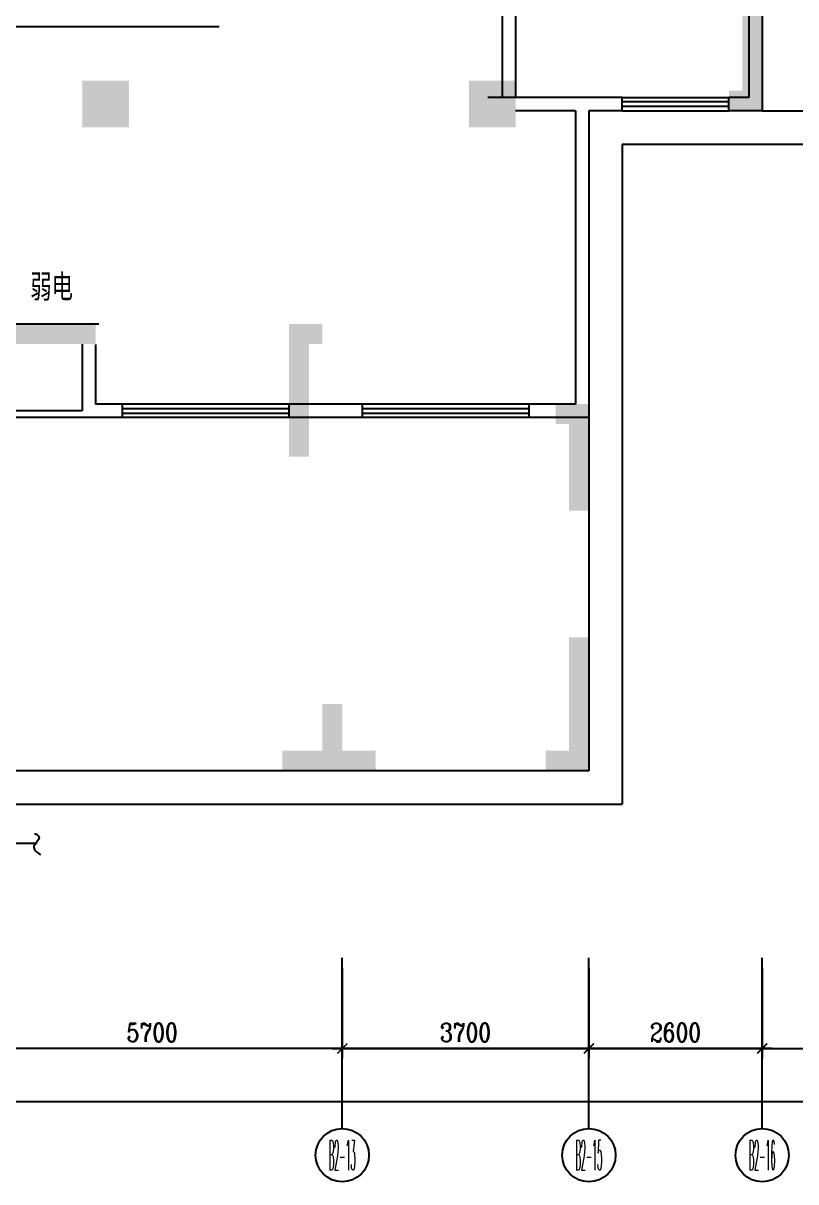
# Model space of a CAD drawing. Extents: x 2942 to 121742, y -69387 to 14613.
# Drawn here: x 82277 to 93868, y -21016 to -3635 of the extents above; entities that cross this region are included whole.
import ezdxf
from ezdxf.enums import TextEntityAlignment as Align

# ---------------------------------------------------------------- set-up
doc = ezdxf.new("R2010")
doc.units = 0
doc.header["$LTSCALE"] = 1000
doc.header["$MEASUREMENT"] = 0
doc.layers.get('0').update_dxf_attribs({"linetype": 'CONTINUOUS'})
doc.layers.get('DEFPOINTS').update_dxf_attribs({"linetype": 'CONTINUOUS'})
for name, color, linetype in [('AXIS', 7, 'CONTINUOUS'), ('AXIS_TEXT', 7, 'CONTINUOUS'), ('DJ', 4, 'CONTINUOUS'), ('STAIR', 7, 'CONTINUOUS'), ('WALL', 7, 'CONTINUOUS'), ('WIRE', 1, 'CONTINUOUS'), ('文字', 7, 'CONTINUOUS'), ('柱', 252, 'CONTINUOUS')]:
    doc.layers.add(name, color=color, linetype=linetype)
doc.styles.add('COMPLEX', font='COMPLEX.shx', dxfattribs={"width": 0.8})
doc.styles.add('DIM_FONT', font='romanc.shx', dxfattribs={"width": 0.8})
doc.styles.add('HZTXT', font='txt.shx', dxfattribs={"width": 0.5, "bigfont": 'hztxt.shx'})
doc.dimstyles.new('S100', dxfattribs={"dimtxt": 280, "dimasz": 150, "dimexe": 150, "dimexo": 150, "dimgap": 100, "dimtad": 1, "dimdec": 0, "dimzin": 0, "dimdsep": 46, "dimtxsty": 'DIM_FONT', "dimblk": '_DIMX', "dimblk1": 'ARCHTICK', "dimblk2": 'ARCHTICK', "dimsah": 1, "dimcen": 0.09, "dimdle": 150, "dimclrt": 7, "dimadec": 0, "dimazin": 0, "dimtfac": 1, "dimtdec": 0, "dimtix": 1, "dimtmove": 2, "dimatfit": 3, "dimldrblk": 'ARCHTICK', "dimfxl": 0, "dimtolj": 1, "dimtzin": 0, "dimarcsym": 0})

# ---------------------------------------------------------------- blocks, each defined once
blk = doc.blocks.new('_ARCHTICK')
at = {"color": 0, "linetype": 'ByBlock', "const_width": 0.15}
blk.add_lwpolyline([(-0.5, -0.5), (0.5, 0.5)], dxfattribs=at)
blk = doc.blocks.new('*D779')
at = {"color": 0, "linetype": 'ByBlock'}
for p, q in [((58263, -17805), (58263, -19966)), ((96063, -17805), (96063, -19966)), ((96213, -19816), (58113, -19816))]:
    blk.add_line(p, q, dxfattribs=at)
at = {"layer": 'DEFPOINTS', "color": 0, "linetype": 'ByBlock'}
for p in [(58263, -17655), (96063, -17655), (58263, -19816)]:
    blk.add_point(p, dxfattribs=at)
at = {"color": 0, "linetype": 'ByBlock', "xscale": 150, "yscale": 150, "zscale": 150, "rotation": 180}
blk.add_blockref('_ARCHTICK', (58263, -19816), dxfattribs=at)
at = {"color": 0, "linetype": 'ByBlock', "xscale": 150, "yscale": 150, "zscale": 150}
blk.add_blockref('_ARCHTICK', (96063, -19816), dxfattribs=at)
at = {"color": 7, "linetype": 'ByBlock', "insert": (77163, -19576), "char_height": 280, "attachment_point": 5, "style": 'DIM_FONT'}
blk.add_mtext('\\A1;37800', dxfattribs=at)
blk = doc.blocks.new('_DIMX')
blk.add_line((-150, 0), (150, 0))
at = {"const_width": 50}
blk.add_lwpolyline([(-70, -70), (70, 70)], dxfattribs=at)
blk = doc.blocks.new('*D784')
at = {"color": 0, "linetype": 'ByBlock'}
for p, q in [((87063, -17805), (87063, -19166)), ((90763, -17805), (90763, -19166)), ((90913, -19016), (86913, -19016))]:
    blk.add_line(p, q, dxfattribs=at)
at = {"layer": 'DEFPOINTS', "color": 0, "linetype": 'ByBlock'}
for p in [(87063, -17655), (90763, -17655), (87063, -19016)]:
    blk.add_point(p, dxfattribs=at)
at = {"color": 0, "linetype": 'ByBlock', "xscale": 150, "yscale": 150, "zscale": 150, "rotation": 180}
blk.add_blockref('_ARCHTICK', (87063, -19016), dxfattribs=at)
at = {"color": 0, "linetype": 'ByBlock', "xscale": 150, "yscale": 150, "zscale": 150}
blk.add_blockref('_ARCHTICK', (90763, -19016), dxfattribs=at)
at = {"color": 7, "linetype": 'ByBlock', "insert": (88913, -18776), "char_height": 280, "attachment_point": 5, "style": 'DIM_FONT'}
blk.add_mtext('\\A1;3700', dxfattribs=at)
blk = doc.blocks.new('*D785')
at = {"color": 0, "linetype": 'ByBlock'}
for p, q in [((90763, -17805), (90763, -19166)), ((93363, -17805), (93363, -19166)), ((93513, -19016), (90613, -19016))]:
    blk.add_line(p, q, dxfattribs=at)
at = {"layer": 'DEFPOINTS', "color": 0, "linetype": 'ByBlock'}
for p in [(90763, -17655), (93363, -17655), (90763, -19016)]:
    blk.add_point(p, dxfattribs=at)
at = {"color": 0, "linetype": 'ByBlock', "xscale": 150, "yscale": 150, "zscale": 150}
for p, rotation in [((90763, -19016), 179.9999999999948), ((93363, -19016), 359.9999999999948)]:
    blk.add_blockref('_ARCHTICK', p, dxfattribs=dict(at, rotation=rotation))
at = {"color": 7, "linetype": 'ByBlock', "insert": (92063, -18776), "char_height": 280, "attachment_point": 5, "style": 'DIM_FONT'}
blk.add_mtext('\\A1;2600', dxfattribs=at)
blk = doc.blocks.new('_AXISO')
blk.add_circle((0, 0), 0.5)
at = {"layer": 'AXIS_TEXT', "style": 'COMPLEX', "width": 1.041667}
blk.add_attdef('A', text='', height=0.56, dxfattribs=at).set_placement((-0.25, -0.28), (0.25, -0.28), align=Align.FIT)
blk = doc.blocks.new('*D786')
at = {"color": 0, "linetype": 'ByBlock'}
for p, q in [((87063, -17805), (87063, -19166)), ((90763, -17805), (90763, -19166)), ((86913, -19016), (90913, -19016))]:
    blk.add_line(p, q, dxfattribs=at)
at = {"layer": 'DEFPOINTS', "color": 0, "linetype": 'ByBlock'}
for p in [(87063, -17655), (90763, -17655), (90763, -19016)]:
    blk.add_point(p, dxfattribs=at)
at = {"color": 0, "linetype": 'ByBlock', "xscale": 150, "yscale": 150, "zscale": 150, "rotation": 180}
blk.add_blockref('_ARCHTICK', (87063, -19016), dxfattribs=at)
at = {"color": 0, "linetype": 'ByBlock', "xscale": 150, "yscale": 150, "zscale": 150}
blk.add_blockref('_ARCHTICK', (90763, -19016), dxfattribs=at)
at = {"color": 7, "linetype": 'ByBlock', "insert": (88913, -18776), "char_height": 280, "attachment_point": 5, "style": 'DIM_FONT'}
blk.add_mtext('\\A1;3700', dxfattribs=at)
blk = doc.blocks.new('*D787')
at = {"color": 0, "linetype": 'ByBlock'}
for p, q in [((90763, -17805), (90763, -19166)), ((93363, -17805), (93363, -19166)), ((90613, -19016), (93513, -19016))]:
    blk.add_line(p, q, dxfattribs=at)
at = {"layer": 'DEFPOINTS', "color": 0, "linetype": 'ByBlock'}
for p in [(90763, -17655), (93363, -17655), (93363, -19016)]:
    blk.add_point(p, dxfattribs=at)
at = {"color": 0, "linetype": 'ByBlock', "xscale": 150, "yscale": 150, "zscale": 150, "rotation": 180}
blk.add_blockref('_ARCHTICK', (90763, -19016), dxfattribs=at)
at = {"color": 0, "linetype": 'ByBlock', "xscale": 150, "yscale": 150, "zscale": 150}
blk.add_blockref('_ARCHTICK', (93363, -19016), dxfattribs=at)
at = {"color": 7, "linetype": 'ByBlock', "insert": (92063, -18776), "char_height": 280, "attachment_point": 5, "style": 'DIM_FONT'}
blk.add_mtext('\\A1;2600', dxfattribs=at)
blk = doc.blocks.new('*D791')
at = {"color": 0, "linetype": 'ByBlock'}
for p, q in [((81363, -17805), (81363, -19166)), ((87063, -17805), (87063, -19166)), ((87213, -19016), (81213, -19016))]:
    blk.add_line(p, q, dxfattribs=at)
at = {"layer": 'DEFPOINTS', "color": 0, "linetype": 'ByBlock'}
for p in [(81363, -17655), (87063, -17655), (81363, -19016)]:
    blk.add_point(p, dxfattribs=at)
at = {"color": 0, "linetype": 'ByBlock', "xscale": 150, "yscale": 150, "zscale": 150, "rotation": 180}
blk.add_blockref('_ARCHTICK', (81363, -19016), dxfattribs=at)
at = {"color": 0, "linetype": 'ByBlock', "xscale": 150, "yscale": 150, "zscale": 150}
blk.add_blockref('_ARCHTICK', (87063, -19016), dxfattribs=at)
at = {"color": 7, "linetype": 'ByBlock', "insert": (84213, -18776), "char_height": 280, "attachment_point": 5, "style": 'DIM_FONT'}
blk.add_mtext('\\A1;5700', dxfattribs=at)
blk = doc.blocks.new('*D792')
at = {"color": 0, "linetype": 'ByBlock'}
for p, q in [((93363, -17805), (93363, -19166)), ((96063, -17805), (96063, -19166)), ((93213, -19016), (96213, -19016))]:
    blk.add_line(p, q, dxfattribs=at)
at = {"layer": 'DEFPOINTS', "color": 0, "linetype": 'ByBlock'}
for p in [(93363, -17655), (96063, -17655), (96063, -19016)]:
    blk.add_point(p, dxfattribs=at)
at = {"color": 0, "linetype": 'ByBlock', "xscale": 150, "yscale": 150, "zscale": 150, "rotation": 180}
blk.add_blockref('_ARCHTICK', (93363, -19016), dxfattribs=at)
at = {"color": 0, "linetype": 'ByBlock', "xscale": 150, "yscale": 150, "zscale": 150}
blk.add_blockref('_ARCHTICK', (96063, -19016), dxfattribs=at)
at = {"color": 7, "linetype": 'ByBlock', "insert": (94713, -18776), "char_height": 280, "attachment_point": 5, "style": 'DIM_FONT'}
blk.add_mtext('\\A1;2700', dxfattribs=at)

msp = doc.modelspace()

# ---------------------------------------------------------------- hatches: boundary and pattern name
at = {"layer": '柱'}
h = msp.add_hatch(color=252, dxfattribs=at)
h.paths.add_polyline_path([(74263.3, -1150.1), (74563.3, -1150.1), (74563.3, -2150.1), (73263.3, -2150.1), (73263.3, -1850.1), (74263.3, -1850.1)])
h.paths.add_polyline_path([(58763.3, 4449.9), (58263.3, 4449.9), (58263.3, 1449.9), (58563.3, 1449.9), (58563.3, 4149.9), (58763.3, 4149.9)])
h.paths.add_polyline_path([(58263.3, -3150.1), (58563.3, -3150.1), (58563.3, -4650.1), (58763.3, -4650.1), (58763.3, -4950.1), (58263.3, -4950.1)])
h.paths.add_polyline_path([(64863.3, -8150.1), (65363.3, -8150.1), (65363.3, -10140.1), (65063.3, -10140.1), (65063.3, -8450.1), (64863.3, -8450.1)])
h.paths.add_polyline_path([(60863.3, -12850.1), (61163.3, -12850.1), (61163.3, -14550.1), (61513.3, -14550.1), (61513.3, -14850.1), (60863.3, -14850.1)])
h.paths.add_polyline_path([(61363.3, -9350.1), (60863.3, -9350.1), (60863.3, -10950.1), (61163.3, -10950.1), (61163.3, -9650.1), (61363.3, -9650.1)])
h.paths.add_polyline_path([(64063.3, -14550.1), (64063.3, -14850.1), (65463.3, -14850.1), (65463.3, -14550.1), (64863.3, -14550.1), (64863.3, -13850.1), (64563.3, -13850.1), (64563.3, -14550.1)])
h.paths.add_polyline_path([(69963.3, -13750.1), (70263.3, -13750.1), (70263.3, -15350.1), (69963.3, -15350.1)])
h.paths.add_polyline_path([(61963.3, -2400.1), (62663.3, -2400.1), (62663.3, -1700.1), (61963.3, -1700.1)])
h.paths.add_polyline_path([(61963.3, -5200.1), (62663.3, -5200.1), (62663.3, -4500.1), (61963.3, -4500.1)])
h.paths.add_polyline_path([(61663.3, 4449.9), (62463.3, 4449.9), (62463.3, 3149.9), (62463.3, 2949.9), (62163.3, 2949.9), (62163.3, 4149.9), (61663.3, 4149.9)])
h.paths.add_polyline_path([(70263.3, -8150.1), (70263.3, -8450.1), (68263.3, -8450.1), (68263.3, -8150.1)])
h.paths.add_polyline_path([(67763.3, -5200.1), (68463.3, -5200.1), (68463.3, -4500.1), (67763.3, -4500.1)])
h.paths.add_polyline_path([(67763.3, -2400.1), (68463.3, -2400.1), (68463.3, -1700.1), (67763.3, -1700.1)])
h.paths.add_polyline_path([(73363.3, -6550.1), (73363.3, -6250.1), (72563.3, -6250.1), (72563.3, -8850.1), (73463.3, -8850.1), (73463.3, -8550.1), (72863.3, -8550.1), (72863.3, -6550.1)])
h.paths.add_polyline_path([(72863.3, -6550.1), (72863.3, -8550.1)], flags=16)
h.paths.add_polyline_path([(68063.3, 1849.9), (68363.3, 1849.9), (68363.3, 4449.9), (68063.3, 4449.9)])
h.paths.add_polyline_path([(89963.3, 4449.9), (89163.3, 4449.9), (89163.3, 3149.9), (89163.3, 2949.9), (89463.3, 2949.9), (89463.3, 4149.9), (89963.3, 4149.9)])
h.paths.add_polyline_path([(89663.3, -2400.1), (88963.3, -2400.1), (88963.3, -1700.1), (89663.3, -1700.1)])
h.paths.add_polyline_path([(89663.3, -5200.1), (88963.3, -5200.1), (88963.3, -4500.1), (89663.3, -4500.1)])
h.paths.add_polyline_path([(86763.3, -8150.1), (86263.3, -8150.1), (86263.3, -10140.1), (86563.3, -10140.1), (86563.3, -8450.1), (86763.3, -8450.1)])
h.paths.add_polyline_path([(81663.3, -13750.1), (81363.3, -13750.1), (81363.3, -15350.1), (81663.3, -15350.1)])
h.paths.add_polyline_path([(77363.3, -13350.1), (77063.3, -13350.1), (77063.3, -15350.1), (77363.3, -15350.1)])
h.paths.add_polyline_path([(74263.3, -13350.1), (74563.3, -13350.1), (74563.3, -15350.1), (74263.3, -15350.1)])
h.paths.add_polyline_path([(87563.3, -14550.1), (87563.3, -14850.1), (86163.3, -14850.1), (86163.3, -14550.1), (86763.3, -14550.1), (86763.3, -13850.1), (87063.3, -13850.1), (87063.3, -14550.1)])
h.paths.add_polyline_path([(81363.3, -8150.1), (81363.3, -8450.1), (83363.3, -8450.1), (83363.3, -8150.1)])
h.paths.add_polyline_path([(77363.3, -1150.1), (77063.3, -1150.1), (77063.3, -2150.1), (78363.3, -2150.1), (78363.3, -1850.1), (77363.3, -1850.1)])
h.paths.add_polyline_path([(74463.3, -6550.1), (74463.3, -6250.1), (75263.3, -6250.1), (75263.3, -8850.1), (74363.3, -8850.1), (74363.3, -8550.1), (74963.3, -8550.1), (74963.3, -6550.1)])
h.paths.add_polyline_path([(77163.3, -6550.1), (77163.3, -6250.1), (76363.3, -6250.1), (76363.3, -8850.1), (77263.3, -8850.1), (77263.3, -8550.1), (76663.3, -8550.1), (76663.3, -6550.1)])
h.paths.add_polyline_path([(78763.3, -6550.1), (78763.3, -8550.1)], flags=16)
h.paths.add_polyline_path([(78263.3, -6550.1), (78263.3, -6250.1), (79063.3, -6250.1), (79063.3, -8850.1), (78163.3, -8850.1), (78163.3, -8550.1), (78763.3, -8550.1), (78763.3, -6550.1)])
h.paths.add_polyline_path([(74263.3, 2449.9), (74563.3, 2449.9), (74563.3, 4449.9), (74263.3, 4449.9)])
h.paths.add_polyline_path([(77363.3, 2449.9), (77063.3, 2449.9), (77063.3, 4449.9), (77363.3, 4449.9)])
h.paths.add_polyline_path([(83863.3, -5200.1), (83163.3, -5200.1), (83163.3, -4500.1), (83863.3, -4500.1)])
h.paths.add_polyline_path([(83863.3, -2400.1), (83163.3, -2400.1), (83163.3, -1700.1), (83863.3, -1700.1)])
h.paths.add_polyline_path([(83563.3, 1849.9), (83263.3, 1849.9), (83263.3, 4449.9), (83563.3, 4449.9)])
h.paths.add_polyline_path([(90763.3, -12850.1), (90463.3, -12850.1), (90463.3, -14550.1), (90113.3, -14550.1), (90113.3, -14850.1), (90763.3, -14850.1)])
h.paths.add_polyline_path([(90263.3, -9350.1), (90763.3, -9350.1), (90763.3, -10950.1), (90463.3, -10950.1), (90463.3, -9650.1), (90263.3, -9650.1)])
h.paths.add_polyline_path([(92863.3, 4449.9), (93363.3, 4449.9), (93363.3, 1449.9), (93063.3, 1449.9), (93063.3, 4149.9), (92863.3, 4149.9)])
h.paths.add_polyline_path([(93363.3, -3150.1), (93063.3, -3150.1), (93063.3, -4650.1), (92863.3, -4650.1), (92863.3, -4950.1), (93363.3, -4950.1)])
edge = h.paths.add_edge_path()
edge.add_line((55797.5, 4449.9), (94394, 4449.9))
edge = h.paths.add_edge_path()
edge.add_line((93363.3, -17655), (93363.3, 8640.9))

# ---------------------------------------------------------------- linework, layer by layer
for p, q in [((91263.3, -4750.1), (92863.3, -4750.1)), ((92863.3, -4816.8), (91263.3, -4816.8)), ((92863.3, -4883.5), (91263.3, -4883.5)), ((91263.3, -4950.1), (92863.3, -4950.1)), ((86263.3, -9350.1), (83763.3, -9350.1)), ((89863.3, -9350.1), (87363.3, -9350.1)), ((83763.3, -9416.8), (86263.3, -9416.8)), ((83763.3, -9483.5), (86263.3, -9483.5)), ((86263.3, -9550.1), (83763.3, -9550.1)), ((87363.3, -9416.8), (89863.3, -9416.8)), ((87363.3, -9483.5), (89863.3, -9483.5)), ((89863.3, -9550.1), (87363.3, -9550.1))]:
    msp.add_line(p, q)
at = {"layer": 'AXIS'}
for p, q in [((87063.3, -20215.7), (87063.3, -17655)), ((90763.3, -20215.7), (90763.3, -17655)), ((93363.3, -20215.7), (93363.3, -17655))]:
    msp.add_line(p, q, dxfattribs=at)
at = {"layer": 'DJ'}
msp.add_line((70069.4, -3686.1), (85215.2, -3686.1), dxfattribs=at)
at = {"layer": 'STAIR'}
for p, q in [((93363.3, -4950.1), (95203.2, -4950.1)), ((91263.3, -5450.1), (91263.3, -15350.1)), ((91263.3, -5450.1), (96363.2, -5450.1)), ((90763.3, -9550.1), (90763.3, -14850.1)), ((90763.3, -14850.1), (81613.3, -14850.1)), ((81613.3, -15350.1), (91263.3, -15350.1))]:
    msp.add_line(p, q, dxfattribs=at)
at = {"layer": 'WALL'}
for p, q in [((93363.3, 4449.9), (93363.3, -4950.1)), ((89463.3, 4249.5), (89463.3, -4750.1)), ((89663.3, 4249.5), (89663.3, -4750.1)), ((93163.3, 4249.9), (93163.3, -4750.1)), ((93363.3, 549.8), (93363.3, -4950.1)), ((90563.3, -4750.1), (89249, -4750.1)), ((91263.3, -4750.1), (90563.3, -4750.1)), ((91263.3, -4950.1), (91263.3, -4750.1)), ((93163.3, -4750.1), (92863.3, -4750.1)), ((92863.3, -4950.1), (92863.3, -4750.1)), ((90563.3, -4950.1), (89663.3, -4950.1)), ((90563.3, -4950.1), (90563.3, -9350.1)), ((90763.3, -4950.1), (90763.3, -9550.1)), ((91263.3, -4950.1), (90763.3, -4950.1)), ((93363.3, -4950.1), (92863.3, -4950.1)), ((83413.3, -8150.1), (81563.3, -8150.1)), ((83163.4, -8450.1), (83163.4, -9450.1)), ((83363.3, -8457), (83363.3, -9350.1)), ((83763.3, -9350.1), (83363.3, -9350.1)), ((83763.3, -9350.1), (83763.3, -9550.1)), ((86263.3, -9350.1), (86263.3, -9550.1)), ((87363.3, -9350.1), (86263.3, -9350.1)), ((87363.3, -9350.1), (87363.3, -9550.1)), ((90563.3, -9350.1), (89863.3, -9350.1)), ((89863.3, -9350.1), (89863.3, -9550.1)), ((83163.4, -9450.1), (81563.3, -9450.1)), ((83763.3, -9550.1), (81563.3, -9550.1)), ((87363.3, -9550.1), (86263.3, -9550.1)), ((90763.3, -9550.1), (89863.3, -9550.1))]:
    msp.add_line(p, q, dxfattribs=at)
at = {"layer": 'WIRE'}
msp.add_line((77535.8, -15937.1), (82488.2, -15937.1), dxfattribs=at)
at = {"layer": 'WIRE', "start_tangent": (-0.2749174, 0.9614678)}
msp.add_spline([(82446.4, -15788.7), (82514.2, -15849.6), (82437.2, -15981.6), (82538.3, -16110.2)], degree=3, dxfattribs=at)

# ---------------------------------------------------------------- block references
at = {"layer": 'AXIS'}
ref = msp.add_blockref('_AXISO', (87063.3, -20615.7), dxfattribs=dict(at, xscale=799.9992, yscale=799.9992, zscale=799.9992))
ref.add_attrib('A', 'B2-13', dxfattribs={"layer": 'AXIS_TEXT', "height": 448, "style": 'COMPLEX', "width": 0.193299}).set_placement((86863.3, -20839.7), (87263.3, -20839.7), align=Align.FIT)
ref = msp.add_blockref('_AXISO', (90763.3, -20615.7), dxfattribs=dict(at, xscale=799.9992, yscale=799.9992, zscale=799.9992))
ref.add_attrib('A', 'B2-15', dxfattribs={"layer": 'AXIS_TEXT', "height": 448, "style": 'COMPLEX', "width": 0.193299}).set_placement((90563.3, -20839.7), (90963.3, -20839.7), align=Align.FIT)
ref = msp.add_blockref('_AXISO', (93363.3, -20615.7), dxfattribs=dict(at, xscale=799.9992, yscale=799.9992, zscale=799.9992))
ref.add_attrib('A', 'B2-16', dxfattribs={"layer": 'AXIS_TEXT', "height": 448, "style": 'COMPLEX', "width": 0.193299}).set_placement((93163.3, -20839.7), (93563.3, -20839.7), align=Align.FIT)

# ---------------------------------------------------------------- texts
at = {"layer": '文字', "style": 'HZTXT', "width": 0.8}
msp.add_text('弱电', height=400, dxfattribs=at).set_placement((82382.8, -7798.7))

# ---------------------------------------------------------------- dimensions: what is measured, and where the dimension line sits
at = {"layer": 'AXIS'}
for p1, p2, distance, picture, middle in [((96063.3, -17655), (58263.3, -17655), 2160.7, '*D779', (77163.3, -19575.7)), ((93363.3, -17655), (90763.3, -17655), 1360.7, '*D785', (92063.3, -18775.7))]:
    dim = msp.add_aligned_dim(p1=p1, p2=p2, distance=distance, dimstyle='S100', dxfattribs=at)
    dim.commit()
    dim.dimension.update_dxf_attribs({"geometry": picture, "text_midpoint": middle})
for base, p1, p2, picture, middle in [((81363.3, -19015.7), (87063.3, -17655), (81363.3, -17655), '*D791', (84213.3, -18775.7)), ((87063.3, -19015.7), (90763.3, -17655), (87063.3, -17655), '*D784', (88913.3, -18775.7)), ((90763.3, -19015.7), (87063.3, -17655), (90763.3, -17655), '*D786', (88913.3, -18775.7)), ((93363.3, -19015.7), (90763.3, -17655), (93363.3, -17655), '*D787', (92063.3, -18775.7)), ((96063.3, -19015.7), (93363.3, -17655), (96063.3, -17655), '*D792', (94713.3, -18775.7))]:
    dim = msp.add_linear_dim(base=base, p1=p1, p2=p2, dimstyle='S100', dxfattribs=at)
    dim.commit()
    dim.dimension.update_dxf_attribs({"geometry": picture, "text_midpoint": middle})

doc.saveas('drawing.dxf')
